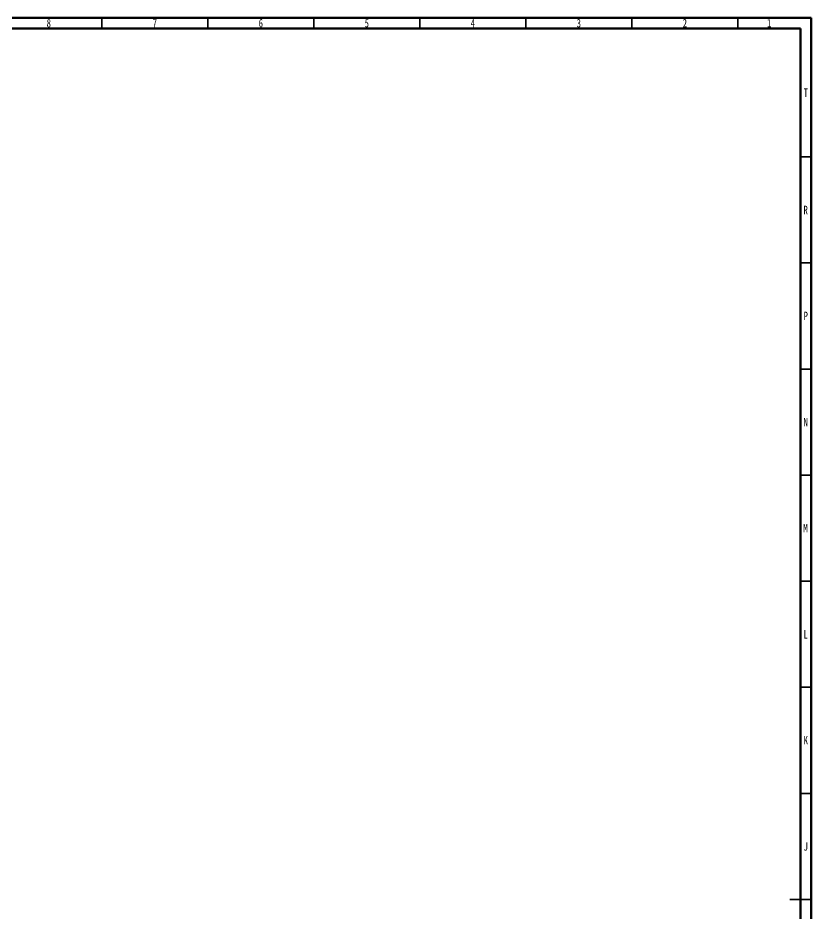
# Model space of a CAD drawing. Header units: millimetres. Extents: x 15 to 1192, y 5 to 836.
# Drawn here: x 809.9 to 1184, y 414.1 to 836 of the extents above; entities that cross this region are included whole.
import ezdxf

# ---------------------------------------------------------------- set-up
doc = ezdxf.new("R2010")
doc.units = ezdxf.units.MM
doc.styles.add('SLDTEXTSTYLE0', font='TXT', dxfattribs={"width": 0.75})

msp = doc.modelspace()

# ---------------------------------------------------------------- linework, layer by layer
at = {"color": 7, "linetype": 'Continuous', "lineweight": 70}
for p, q in [((15, 836), (1184, 836)), ((1184, 836), (1184, 5)), ((20, 831), (1179, 831)), ((1179, 831), (1179, 10))]:
    msp.add_line(p, q, dxfattribs=at)
at = {"color": 7, "linetype": 'Continuous', "lineweight": 35}
for p, q in [((849.5, 831), (849.5, 836)), ((899.5, 831), (899.5, 836)), ((949.5, 831), (949.5, 836)), ((999.5, 831), (999.5, 836)), ((1049.5, 831), (1049.5, 836)), ((1099.5, 831), (1099.5, 836)), ((1149.5, 831), (1149.5, 836)), ((1179, 770.5), (1184, 770.5)), ((1179, 720.5), (1184, 720.5)), ((1179, 670.5), (1184, 670.5)), ((1179, 620.5), (1184, 620.5)), ((1179, 570.5), (1184, 570.5)), ((1179, 520.5), (1184, 520.5)), ((1179, 470.5), (1184, 470.5)), ((1184, 420.5), (1174, 420.5)), ((1179, 420.5), (1184, 420.5))]:
    msp.add_line(p, q, dxfattribs=at)

# ---------------------------------------------------------------- texts
at = {"color": 7, "linetype": 'Continuous', "lineweight": 0, "char_height": 3.97, "attachment_point": 2, "style": 'SLDTEXTSTYLE0'}
for s, insert in [('8', (824.46, 835.51)), ('6', (924.46, 835.51)), ('3', (1074.46, 835.51)), ('2', (1124.46, 835.51)), ('7', (874.46, 835.51)), ('5', (974.46, 835.51)), ('4', (1024.46, 835.51)), ('1', (1164.21, 835.51)), ('T', (1181.49, 802.76)), ('R', (1181.44, 747.45)), ('P', (1181.48, 697.51)), ('N', (1181.46, 647.45)), ('M', (1181.36, 597.51)), ('L', (1181.45, 547.45)), ('K', (1181.49, 497.51)), ('J', (1181.47, 447.45))]:
    msp.add_mtext(s, dxfattribs=dict(at, insert=insert))

doc.saveas('drawing.dxf')
